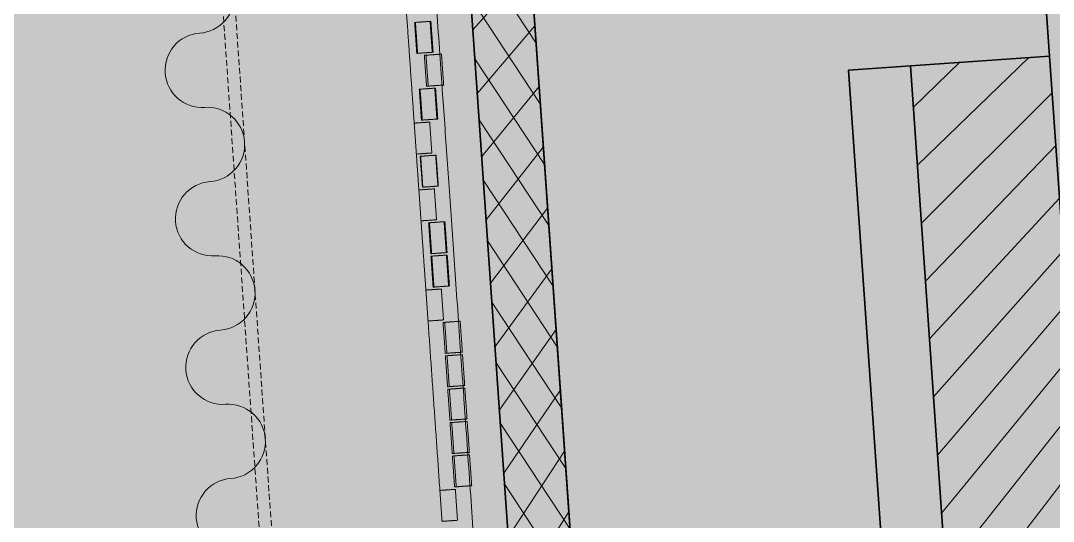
# Model space of a CAD drawing. Header units: millimetres. Extents: x 833941507 to 1669051331, y 817666127 to 1636299673.
# Drawn here: x 834533429 to 834535095, y 817989964 to 817990771 of the extents above; entities that cross this region are included whole.
import ezdxf

# ---------------------------------------------------------------- set-up
doc = ezdxf.new("R2010")
doc.units = ezdxf.units.MM
doc.header["$LTSCALE"] = 3
doc.linetypes.add('B0703', pattern=[4.6875, 3.125, -1.5625])
for name, color, linetype, lineweight in [('Hatch (LTC&CB)', 252, 'Continuous', 35), ('UAJ-22INWA', 6, 'Continuous', 35), ('UAJ-22INWA-a', 1, 'Continuous', 13), ('UAJ-22INWA-h', 251, 'Continuous', 9), ('UAJ-23FLOR-h', 251, 'Continuous', 9), ('UAJ-25CEIL-z', 8, 'B0703', 9), ('UAJ-41EXFI-d', 7, 'Continuous', 5)]:
    doc.layers.add(name, color=color, linetype=linetype, lineweight=lineweight)

# ---------------------------------------------------------------- blocks, each defined once
blk = doc.blocks.new('*U581')
at = {"layer": 'UAJ-22INWA-h'}
h = blk.add_hatch(dxfattribs=at)
h.set_pattern_fill('ANSI31', color=256, scale=20)
h.set_pattern_definition([(45, (24.9999945359904, 30835.43303314436), (-44.90128060534576, 44.90128060534577), [])])
h.paths.add_polyline_path([(-1.844570874709461e-06, 14973.37954888086), (-1.592881261558432e-06, 16862.05348523488), (224.9999964997701, 16862.05348501137), (224.9999967249177, 14973.37954901498)])
at = {"layer": 'UAJ-22INWA'}
for p, q in [((-1.695559263147602e-06, 14973.37955531867), (-1.741892873506641e-06, 16862.05348527895)), ((224.9999965742759, 16862.05348503635), (224.9999967100165, 14973.37950560829))]:
    blk.add_line(p, q, dxfattribs=at)
blk = doc.blocks.new('*U324')
at = {"layer": 'UAJ-22INWA-h'}
h = blk.add_hatch(dxfattribs=at)
h.set_pattern_fill('AFWERK', color=256, scale=50)
h.set_pattern_definition([(45, (-100.0000057875257, 33549.28964082775), (-50.00000133031198, 50.00000133031198), []), (135, (-100.0000057875257, 33549.28964082775), (-50.00000133031198, -50.00000133031198), [])])
h.paths.add_polyline_path([(-1.853776439020294e-06, 15050.60441228639), (-1.907191773398154e-06, 19498.68522958725), (99.99999618545958, 19498.68522928923), (99.99999671571207, 15050.60441234599)])
at = {"layer": 'UAJ-22INWA'}
for p, q in [((-1.704764824749647e-06, 15050.60437327827), (-2.05620338543176e-06, 19498.68523106406)), ((99.99999625996534, 19498.68523131096), (99.99999670048209, 15054.28221271312))]:
    blk.add_line(p, q, dxfattribs=at)
blk = doc.blocks.new('Finish Walls')
at = {"layer": 'UAJ-22INWA-a'}
for points, degree in [([(834534025.6455587, 817991852.3711516), (834534065.3261793, 817991284.7564509), (834534105.0067999, 817990717.1417503)], 2), ([(834534064.3310574, 817990768.4299943), (834534065.0226573, 817990768.4783425), (834534065.5371022, 817990768.5143062), (834534065.6763839, 817990768.5240431)], 3), ([(834534067.8179309, 817990718.5517255), (834534066.0744942, 817990743.4908599), (834534064.3310574, 817990768.4299943)], 2), ([(834534090.6155182, 817990770.2674798), (834534078.145951, 817990769.3957614), (834534065.6763839, 817990768.5240431)], 2), ([(834534069.1632574, 817990718.6457741), (834534067.4198205, 817990743.5849086), (834534065.6763839, 817990768.5240431)], 2), ([(834534092.7570654, 817990720.2951622), (834534091.0136287, 817990745.2342967), (834534089.2701919, 817990770.1734312)], 2), ([(834534094.1023918, 817990720.3892108), (834534092.358955, 817990745.3283453), (834534090.6155182, 817990770.2674798)], 2), ([(834534069.1632574, 817990718.6457741), (834534069.0239757, 817990718.6360372), (834534068.5095308, 817990718.6000736), (834534067.8179309, 817990718.5517255)], 3), ([(834534069.1632574, 817990718.6457741), (834534081.6328245, 817990719.5174924), (834534094.1023918, 817990720.3892108)], 2), ([(834534080.0676655, 817990715.3983135), (834534081.4507997, 817990715.4950052), (834534082.4796478, 817990715.5669297), (834534082.7582114, 817990715.5864034)], 3), ([(834534083.554539, 817990665.5200447), (834534081.8111022, 817990690.4591792), (834534080.0676655, 817990715.3983135)], 2), ([(834534107.6973459, 817990717.3298402), (834534095.2277787, 817990716.4581218), (834534082.7582114, 817990715.5864034)], 2), ([(834534086.2450849, 817990665.7081344), (834534084.5016482, 817990690.6472689), (834534082.7582114, 817990715.5864034)], 2), ([(834534108.4936734, 817990667.2634814), (834534106.7502366, 817990692.2026159), (834534105.0067999, 817990717.1417503)], 2), ([(834534111.1842194, 817990667.4515712), (834534109.4407827, 817990692.3907057), (834534107.6973459, 817990717.3298402)], 2), ([(834534086.2450849, 817990665.7081344), (834534085.9665213, 817990665.6886607), (834534084.9376732, 817990665.6167363), (834534083.554539, 817990665.5200447)], 3), ([(834534086.2450849, 817990665.7081344), (834534098.7146522, 817990666.5798528), (834534111.1842194, 817990667.4515712)], 2), ([(834534108.4936734, 817990667.2634814), (834534151.9401174, 817990045.7802503), (834534232.7658423, 817988889.6019759)], 2), ([(834534071.8627043, 817990660.6929334), (834534072.5543041, 817990660.7412816), (834534073.0687491, 817990660.7772453), (834534073.2080306, 817990660.786982)], 3), ([(834534075.3495778, 817990610.8146645), (834534073.606141, 817990635.753799), (834534071.8627043, 817990660.6929334)], 2), ([(834534098.1471651, 817990662.5304189), (834534085.6775979, 817990661.6587005), (834534073.2080306, 817990660.786982)], 2), ([(834534076.6949041, 817990610.9087131), (834534074.9514674, 817990635.8478476), (834534073.2080306, 817990660.786982)], 2), ([(834534100.2887123, 817990612.5581013), (834534098.5452754, 817990637.4972358), (834534096.8018388, 817990662.4363703)], 2), ([(834534101.6340386, 817990612.6521499), (834534099.8906019, 817990637.5912844), (834534098.1471651, 817990662.5304189)], 2), ([(834534088.5968776, 817990607.7309902), (834534076.1273104, 817990606.8592718), (834534063.6577431, 817990605.9875534)], 2), ([(834534067.1446166, 817990556.1092844), (834534065.4011799, 817990581.0484189), (834534063.6577431, 817990605.9875534)], 2), ([(834534076.6949041, 817990610.9087131), (834534076.5556226, 817990610.8989763), (834534076.0411776, 817990610.8630127), (834534075.3495778, 817990610.8146645)], 3), ([(834534076.6949041, 817990610.9087131), (834534089.1644714, 817990611.7804315), (834534101.6340386, 817990612.6521499)], 2), ([(834534092.0837511, 817990557.8527212), (834534090.3403144, 817990582.7918557), (834534088.5968776, 817990607.7309902)], 2), ([(834534067.1446166, 817990556.1092844), (834534079.6141839, 817990556.9810028), (834534092.0837511, 817990557.8527212)], 2), ([(834534067.1446848, 817990556.1083101), (834534069.1670374, 817990527.1794013), (834534071.18939, 817990498.2504925)], 2), ([(834534073.4089588, 817990552.5374477), (834534073.7547628, 817990552.561622), (834534074.0119879, 817990552.579604), (834534074.0816286, 817990552.5844725)], 3), ([(834534076.8958323, 817990502.6591787), (834534075.1523955, 817990527.5983132), (834534073.4089588, 817990552.5374477)], 2), ([(834534099.020763, 817990554.3279092), (834534086.5511959, 817990553.456191), (834534074.0816286, 817990552.5844725)], 2), ([(834534077.5685022, 817990502.7062036), (834534075.8250654, 817990527.645338), (834534074.0816286, 817990552.5844725)], 2), ([(834534101.8349668, 817990504.4026155), (834534100.09153, 817990529.34175), (834534098.3480933, 817990554.2808845)], 2), ([(834534102.5076365, 817990504.4496403), (834534100.7641999, 817990529.3887748), (834534099.020763, 817990554.3279092)], 2), ([(834534096.1285244, 817990499.9939291), (834534083.6589571, 817990499.1222109), (834534071.18939, 817990498.2504925)], 2), ([(834534074.6762635, 817990448.3722235), (834534072.9328266, 817990473.311358), (834534071.18939, 817990498.2504925)], 2), ([(834534077.5685022, 817990502.7062036), (834534077.4988614, 817990502.7013352), (834534077.2416363, 817990502.6833532), (834534076.8958323, 817990502.6591787)], 3), ([(834534077.5685022, 817990502.7062036), (834534090.0380694, 817990503.577922), (834534102.5076365, 817990504.4496403)], 2), ([(834534099.6153979, 817990450.1156603), (834534097.8719611, 817990475.0547947), (834534096.1285244, 817990499.9939291)], 2), ([(834534074.6762635, 817990448.3722235), (834534087.1458306, 817990449.2439419), (834534099.6153979, 817990450.1156603)], 2), ([(834534086.9259979, 817990445.2188116), (834534087.6175977, 817990445.2671597), (834534088.1320426, 817990445.3031234), (834534088.2713242, 817990445.3128603)], 3), ([(834534090.4128714, 817990395.3405427), (834534088.6694347, 817990420.2796772), (834534086.9259979, 817990445.2188116)], 2), ([(834534113.2104586, 817990447.0562971), (834534100.7408915, 817990446.1845787), (834534088.2713242, 817990445.3128603)], 2), ([(834534091.7581977, 817990395.4345913), (834534090.014761, 817990420.3737258), (834534088.2713242, 817990445.3128603)], 2), ([(834534115.3520058, 817990397.0839795), (834534113.608569, 817990422.023114), (834534111.8651323, 817990446.9622483)], 2), ([(834534116.6973321, 817990397.1780281), (834534114.9538954, 817990422.1171626), (834534113.2104586, 817990447.0562971)], 2), ([(834534091.7581977, 817990395.4345913), (834534091.6189162, 817990395.4248545), (834534091.1044712, 817990395.3888909), (834534090.4128714, 817990395.3405427)], 3), ([(834534090.6918212, 817990391.3502811), (834534091.3834211, 817990391.3986293), (834534091.897866, 817990391.434593), (834534092.0371475, 817990391.4443297)], 3), ([(834534094.1786947, 817990341.4720122), (834534092.435258, 817990366.4111466), (834534090.6918212, 817990391.3502811)], 2), ([(834534091.7581977, 817990395.4345913), (834534104.227765, 817990396.3063097), (834534116.6973321, 817990397.1780281)], 2), ([(834534116.976282, 817990393.1877666), (834534104.5067148, 817990392.3160481), (834534092.0371475, 817990391.4443297)], 2), ([(834534095.5240211, 817990341.5660609), (834534093.7805843, 817990366.5051953), (834534092.0371475, 817990391.4443297)], 2), ([(834534119.1178292, 817990343.215449), (834534117.3743925, 817990368.1545835), (834534115.6309557, 817990393.0937179)], 2), ([(834534120.4631555, 817990343.3094976), (834534118.7197188, 817990368.2486321), (834534116.976282, 817990393.1877666)], 2), ([(834534107.4259945, 817990338.3883379), (834534094.9564273, 817990337.5166194), (834534082.4868602, 817990336.644901)], 2), ([(834534085.9737337, 817990286.7666321), (834534084.2302969, 817990311.7057666), (834534082.4868602, 817990336.644901)], 2), ([(834534095.5240211, 817990341.5660609), (834534095.3847395, 817990341.556324), (834534094.8702946, 817990341.5203604), (834534094.1786947, 817990341.4720122)], 3), ([(834534095.5240211, 817990341.5660609), (834534107.9935883, 817990342.4377792), (834534120.4631555, 817990343.3094976)], 2), ([(834534110.9128681, 817990288.5100689), (834534109.1694313, 817990313.4492034), (834534107.4259945, 817990338.3883379)], 2), ([(834534085.9737337, 817990286.7666321), (834534098.4433008, 817990287.6383505), (834534110.9128681, 817990288.5100689)], 2), ([(834534110.1942526, 817990284.4500699), (834534111.5773869, 817990284.5467616), (834534112.6062349, 817990284.618686), (834534112.8847985, 817990284.6381596)], 3), ([(834534113.6811261, 817990234.571801), (834534111.9376893, 817990259.5109354), (834534110.1942526, 817990284.4500699)], 2), ([(834534137.823933, 817990286.3815964), (834534125.3543658, 817990285.509878), (834534112.8847985, 817990284.6381596)], 2), ([(834534116.371672, 817990234.7598907), (834534114.6282353, 817990259.6990252), (834534112.8847985, 817990284.6381596)], 2), ([(834534141.3108065, 817990236.5033275), (834534139.5673698, 817990261.442462), (834534137.823933, 817990286.3815964)], 2), ([(834534116.371672, 817990234.7598907), (834534116.0931084, 817990234.740417), (834534115.0642604, 817990234.6684927), (834534113.6811261, 817990234.571801)], 3), ([(834534116.371672, 817990234.7598907), (834534128.8412393, 817990235.6316091), (834534141.3108065, 817990236.5033275)], 2), ([(834534141.5897565, 817990232.5130659), (834534129.1201892, 817990231.6413476), (834534116.650622, 817990230.7696292)], 2), ([(834534145.07663, 817990182.634797), (834534143.3331932, 817990207.5739315), (834534141.5897565, 817990232.5130659)], 2), ([(834534113.960076, 817990230.5815394), (834534115.3432102, 817990230.6782311), (834534116.3720583, 817990230.7501554), (834534116.650622, 817990230.7696292)], 3), ([(834534117.4469495, 817990180.7032704), (834534115.7035128, 817990205.6424049), (834534113.960076, 817990230.5815394)], 2), ([(834534120.1374955, 817990180.8913603), (834534118.3940587, 817990205.8304948), (834534116.650622, 817990230.7696292)], 2), ([(834534120.1374955, 817990180.8913603), (834534132.6070627, 817990181.7630787), (834534145.07663, 817990182.634797)], 2), ([(834534120.1374955, 817990180.8913603), (834534119.8589318, 817990180.8718865), (834534118.8300837, 817990180.7999622), (834534117.4469495, 817990180.7032704)], 3), ([(834534117.7258993, 817990176.713009), (834534119.1090336, 817990176.8097006), (834534120.1378816, 817990176.881625), (834534120.4164454, 817990176.9010987)], 3), ([(834534121.2127728, 817990126.83474), (834534119.4693362, 817990151.7738745), (834534117.7258993, 817990176.713009)], 2), ([(834534145.3555799, 817990178.6445355), (834534132.8860126, 817990177.7728171), (834534120.4164454, 817990176.9010987)], 2), ([(834534123.9033189, 817990127.0228298), (834534122.1598821, 817990151.9619642), (834534120.4164454, 817990176.9010987)], 2), ([(834534148.8424534, 817990128.7662666), (834534147.0990165, 817990153.7054011), (834534145.3555799, 817990178.6445355)], 2), ([(834534123.9033189, 817990127.0228298), (834534123.6247551, 817990127.0033561), (834534122.5959071, 817990126.9314317), (834534121.2127728, 817990126.83474)], 3), ([(834534121.4917228, 817990122.8444785), (834534122.8748571, 817990122.9411702), (834534123.9037051, 817990123.0130945), (834534124.1822687, 817990123.0325683)], 3), ([(834534124.9785963, 817990072.9662095), (834534123.2351595, 817990097.905344), (834534121.4917228, 817990122.8444785)], 2), ([(834534123.9033189, 817990127.0228298), (834534136.3728861, 817990127.8945482), (834534148.8424534, 817990128.7662666)], 2), ([(834534149.1214032, 817990124.776005), (834534136.651836, 817990123.9042866), (834534124.1822687, 817990123.0325683)], 2), ([(834534127.6691422, 817990073.1542994), (834534125.9257056, 817990098.0934339), (834534124.1822687, 817990123.0325683)], 2), ([(834534152.6082767, 817990074.8977361), (834534150.86484, 817990099.8368706), (834534149.1214032, 817990124.776005)], 2), ([(834534127.6691422, 817990073.1542994), (834534127.3905786, 817990073.1348256), (834534126.3617306, 817990073.0629013), (834534124.9785963, 817990072.9662095)], 3), ([(834534125.2575462, 817990068.975948), (834534126.6406804, 817990069.0726397), (834534127.6695285, 817990069.1445642), (834534127.9480922, 817990069.1640378)], 3), ([(834534128.7444197, 817990019.0976791), (834534127.0009829, 817990044.0368136), (834534125.2575462, 817990068.975948)], 2), ([(834534127.6691422, 817990073.1542994), (834534140.1387095, 817990074.0260178), (834534152.6082767, 817990074.8977361)], 2), ([(834534152.8872266, 817990070.9074746), (834534140.4176594, 817990070.0357562), (834534127.9480922, 817990069.1640378)], 2), ([(834534131.4349657, 817990019.2857689), (834534129.6915289, 817990044.2249033), (834534127.9480922, 817990069.1640378)], 2), ([(834534156.3741002, 817990021.0292057), (834534154.6306634, 817990045.9683402), (834534152.8872266, 817990070.9074746)], 2), ([(834534130.0209349, 817990015.177155), (834534117.5513678, 817990014.3054366), (834534105.0818005, 817990013.4337183)], 2), ([(834534131.4349657, 817990019.2857689), (834534131.156402, 817990019.2662952), (834534130.1275539, 817990019.1943707), (834534128.7444197, 817990019.0976791)], 3), ([(834534133.5078084, 817989965.2988861), (834534131.7643718, 817989990.2380205), (834534130.0209349, 817990015.177155)], 2), ([(834534131.4349657, 817990019.2857689), (834534143.9045329, 817990020.1574873), (834534156.3741002, 817990021.0292057)], 2), ([(834534108.568674, 817989963.5554494), (834534106.8252373, 817989988.4945838), (834534105.0818005, 817990013.4337183)], 2), ([(834534108.568674, 817989963.5554494), (834534121.0382413, 817989964.4271678), (834534133.5078084, 817989965.2988861)], 2)]:
    blk.add_open_spline(points, degree=degree, dxfattribs=at)
at = {"layer": 'UAJ-22INWA-h'}
for points in [[(834534048.3155099, 817990825.4517894), (834534055.9866265, 817990715.7196714), (834534063.6577431, 817990605.9875534)], [(834534074.6763777, 817990448.370589), (834534078.5816189, 817990392.507745), (834534082.4868602, 817990336.644901)], [(834534085.9736638, 817990286.76763), (834534095.5277321, 817990150.1006742), (834534105.0818005, 817990013.4337183)]]:
    blk.add_open_spline(points, degree=2, dxfattribs=at)
at = {"layer": 'UAJ-22INWA', "xscale": -1, "rotation": 3.998908409596318}
blk.add_blockref('*U324', (834535446.9115772, 817973758.7148883), dxfattribs=at)
blk = doc.blocks.new('LRR Curtain')
at = {"layer": 'UAJ-25CEIL-z', "linetype": 'B0703'}
for points in [[(-20980.06807148457, -65342.30061793327), (-20980.06752181053, -50292.30059480667, 0.4142135606798064), (-21490.06752026081, -49782.30059623718), (-35490.06815624237, -49782.30057275295, 0.4142135622750456), (-36000.06815767288, -50292.30057132244), (-36000.06819999218, -65342.30061769485)], [(-21000.06807148457, -65342.30061793327), (-21000.06752181053, -50292.30059468746, 0.4142135607387433), (-21490.06752038002, -49802.30059611797), (-35490.06815624237, -49802.30057275295, 0.4142135623230424), (-35980.06815779209, -50292.30057132244), (-35980.06819999218, -65342.30061769485)]]:
    blk.add_lwpolyline(points, format="xyb", dxfattribs=at)
at = {"layer": 'UAJ-41EXFI-d'}
for centre, radius, start, end in [((-21040.07928729057, -52190.72033083439, -7.450580596923826e-09), 59.99999988104501, 269.9312063185327, 4.098113502006952e-05), ((-21040.15128958225, -52310.72028744221, -7.450580596923826e-09), 59.99999997502375, 90.00004098113502, 270.000040981135), ((-21040.07907152176, -52430.72024416924, -7.450580596923826e-09), 60.00000003033154, 359.9312063185327, 90.06892345496688), ((-21040.07911467552, -52430.79233276844, -7.450580596923826e-09), 59.99999986441814, 269.9312063185327, 4.098113502006952e-05), ((-21040.15111708641, -52550.79228949547, -7.450580596923826e-09), 59.99999998333719, 90.00004098113502, 270.000040981135), ((-21040.07889902592, -52670.79224610329, -7.450580596923826e-09), 60.00000001341875, 359.9312063185327, 90.06892345496688), ((-21040.07894217968, -52670.86433517933, -7.450580596923826e-09), 59.99999999165063, 269.9312063185327, 4.098113502006952e-05), ((-21040.15094447136, -52790.86429190636, -7.450580596923826e-09), 59.99999986441814, 90.00004098113502, 270.000040981135), ((-21040.07872629166, -52910.86424839497, -7.450580596923826e-09), 59.99999990296617, 359.9312063185327, 90.06892345496688), ((-21040.07876980305, -52910.93633747101, -7.450580596923826e-09), 60.0000000082775, 269.9312063185327, 4.098113502006952e-05), ((-21040.1507717371, -53030.93629407883, -7.450580596923826e-09), 59.99999986441814, 90.00004098113502, 270.000040981135)]:
    blk.add_arc(centre, radius, start, end, dxfattribs=at)
blk = doc.blocks.new('LRR-B01-WALL FINISH')
blk.add_blockref('Finish Walls', (0, 0))
at = {"rotation": 3.998908525846276}
blk.add_blockref('LRR Curtain', (834551062.6266844, 818044341.9052756), dxfattribs=at)
blk = doc.blocks.new('GBP-LTC-LB01')
at = {"layer": 'UAJ-23FLOR-h'}
h = blk.add_hatch(dxfattribs=at)
h.set_pattern_fill('EARTH,_O', color=256, scale=180, angle=45.00000010501341)
h.set_pattern_definition([(48.99890852053534, (834576001.761157, 818046085.3420337), (-112.7268618952272, 1612.510668059984), [1143, -1143]), (48.99890852053534, (834575678.2791204, 818046366.5514973), (-112.7268618952272, 1612.510668059984), [1143, -1143]), (48.99890852053534, (834575354.7970834, 818046647.760961), (-112.7268618952272, 1612.510668059984), [1143, -1143]), (138.9989085205353, (834575340.7062259, 818046849.3247945), (-1612.510668059984, -112.7268618952272), [1143, -1143]), (138.9989085205353, (834575621.9156895, 818047172.8068315), (-1612.510668059984, -112.7268618952272), [1143, -1143]), (138.9989085205353, (834575903.1251531, 818047496.2888683), (-1612.510668059984, -112.7268618952272), [1143, -1143])])
h.paths.add_polyline_path([(834572173.0526648, 818200349.1682475), (834310583.7401848, 818182062.0839702), (834331502.2393942, 817882831.6918911), (834364939.6873164, 817885169.2259957), (834473095.7001734, 818011283.5998719), (834480533.7001572, 818020120.3998857), (834485095.050147, 818025709.5498941), (834491375.7001324, 818033618.9999057), (834497063.4001188, 818041012.999916), (834493145.8001142, 818043678.6999089), (834512788.5000582, 818074029.2499447), (834518712.4500408, 818083675.2499557), (834526231.3000174, 818096325.0999695), (834534646.0499907, 818111073.0499848), (834545955.9999523, 818131981.3000056), (834557204.5999117, 818154198.8000262), (834564039.9998856, 818168496.8000388), (834570941.1648417, 818183576.4266495), (834578367.7999997, 818200696.3)])
h.paths.add_polyline_path([(834382131.3063979, 817956469.9755309), (834418268.7298656, 817958996.0684958), (834422062.4129677, 817963855.9029621), (834428403.0430198, 817964299.3786768), (834467239.2037573, 818010695.5815835), (834466445.2064853, 818021738.794587), (834476097.7213831, 818035709.0329579), (834485267.1005058, 818048983.1978921), (834487014.8928652, 818051460.4309663), (834497268.3342452, 818067303.4232484), (834492893.3757939, 818129890.0851053), (834448056.5937514, 818126755.6608665), (834416896.5816393, 818105052.1136897), (834382061.3702741, 818080788.9948437), (834386167.4497714, 818022059.1642565), (834377588.3843737, 818021459.4669156)], flags=16)
edge = h.paths.add_edge_path(flags=16)
edge.add_line((834540292.2872467, 818142076.0699883), (834533466.3205868, 818141614.1342163))
edge.add_line((834533466.3205867, 818141614.1342163), (834523258.01233, 818143862.7104174))
edge.add_line((834523258.01233, 818143862.7104174), (834525896.867722, 818155838.9349334))
edge.add_arc((834558382.4304729, 818267025.4493066), 115835.0239163238, 237.2183980957774, 253.7131265722631, ccw=False)
edge.add_line((834495664.9154892, 818169638.2526121), (834498267.5884769, 818132356.9750829))
edge.add_line((834498267.5884771, 818132356.9750829), (834496346.4194225, 818130135.0090942))
edge.add_line((834496346.4194226, 818130135.0090942), (834492879.879452, 818129892.6713651))
edge.add_line((834492879.8794518, 818129892.6713651), (834494229.5832878, 818110587.6218635))
edge.add_line((834494229.5832882, 818110587.6218635), (834496326.133695, 818110708.3844534))
edge.add_line((834496326.1336946, 818110708.3844534), (834498420.2073777, 818080753.5549031))
edge.add_line((834498420.2073779, 818080753.5549031), (834498046.1188868, 818080727.4032354))
edge.add_line((834498046.118887, 818080727.4032354), (834498254.5151165, 818077746.3837949))
edge.add_line((834498254.5151162, 818077746.3837949), (834503061.0860548, 818078082.4001414))
edge.add_line((834503061.0860548, 818078082.4001414), (834504979.5219883, 818081212.101532))
edge.add_line((834504979.5219884, 818081212.101532), (834509429.0185915, 818088470.9260026))
edge.add_line((834509429.0185914, 818088470.9260026), (834515217.1570119, 818097913.5886871))
edge.add_line((834515217.157012, 818097913.5886871), (834526067.4346461, 818116415.5426326))
edge.add_line((834526067.4346461, 818116415.5426326), (834532489.1994565, 818127888.6839589))
edge.add_line((834532489.1994562, 818127888.6839589), (834534830.89787, 818132146.3035389))
edge.add_line((834534830.8978701, 818132146.3035389), (834540292.2872465, 818142076.0699883))
h = blk.add_hatch(dxfattribs=at)
h.set_pattern_fill('EARTH,_O', color=256, scale=180, angle=45.00000010501341)
h.set_pattern_definition([(45.00000010501341, (-1082349.699177861, 54794.90315568447), (-2.96267069188616e-06, 1616.446101792448), [1143, -1143]), (45.00000010501341, (-1082652.782822503, 55097.98679921505), (-2.96267069188616e-06, 1616.446101792448), [1143, -1143]), (45.00000010501341, (-1082955.866467144, 55401.07044274564), (-2.96267069188616e-06, 1616.446101792448), [1143, -1143]), (135.0000001050134, (-1082955.866467515, 55603.12620546969), (-1616.446101792448, -2.96267069188616e-06), [1143, -1143]), (135.0000001050134, (-1082652.782823984, 55906.20985011128), (-1616.446101792448, -2.96267069188616e-06), [1143, -1143]), (135.0000001050134, (-1082349.699180454, 56209.29349475286), (-1616.446101792448, -2.96267069188616e-06), [1143, -1143])])
h.paths.add_polyline_path([(834669469.2548146, 818015499.1701102), (834651080.8176275, 818014213.7929552), (834651091.333055, 818014066.030459), (834669479.7621983, 818015351.5226754)], flags=16)
edge = h.paths.add_edge_path()
edge.add_arc((834611763.613195, 818123015.0723449), 22001.28373588376, 94.00071865262937, 118.6886834190998)
edge.add_line((834601201.8916234, 818142315.5004095), (834593918.3367147, 818141228.3801512))
edge.add_arc((834611768.400262, 818123014.0298539), 25502.69251264854, 93.99715914630349, 134.4212748451599, ccw=False)
edge.add_line((834609990.6837641, 818148454.6872638), (834618164.3568528, 818149025.8389109))
edge.add_line((834618164.3568528, 818149025.8389109), (834618408.292444, 818145534.9100552))
edge.add_line((834618408.292444, 818145534.9100552), (834616365.4114578, 818145392.1596863))
edge.add_line((834616365.4114578, 818145392.1596863), (834616609.385029, 818141900.6873076))
edge.add_line((834616609.385029, 818141900.6873076), (834611621.5474902, 818141552.1522465))
edge.add_line((834611621.5474902, 818141552.1522465), (834611377.6128702, 818145043.0672039))
edge.add_line((834611377.6128702, 818145043.0672039), (834610228.6059371, 818144962.7428077))
h.paths.add_polyline_path([(834673232.9366938, 818197365.8783082), (834607546.4897544, 818192773.8917836), (834599172.4998745, 818174435.3001034), (834588349.0999149, 818152374.5000834), (834578621.5499489, 818133890.6500655), (834568418.2999822, 818115665.3000468), (834556456.700019, 818095618.300025), (834546606.4000474, 818080041.600007), (834532219.3000866, 818058623.7499806), (834523692.1501086, 818046595.7499651), (834515683.5001286, 818035708.4999502), (834508244.2001468, 818025929.8999366), (834500656.3001646, 818016266.0999228), (834489786.8001888, 818002934.0999027), (834483448.3002025, 817995421.2998908), (834478637.6002128, 817989841.6998823), (834458453.7502539, 817967379.2998452), (834441506.4997879, 817949096.357832), (834383075.7479855, 817886437.0757562), (834482026.687943, 817893354.5055006), (834551919.0356153, 817920008.6018127), (834634905.1297382, 817930637.1330649), (834634022.9972101, 817939309.3515325), (834633770.0685325, 817941795.8857912), (834633577.6912351, 817943687.0236263), (834508697.0405153, 817930983.6118022), (834507053.464672, 817930191.4384525), (834506409.4608335, 817939426.9553951), (834507656.9383341, 817945566.7269546), (834503417.0808368, 818006767.0327235), (834503064.3680854, 818011762.6720035), (834514052.9096247, 818025791.9353799), (834520784.6504849, 818034889.3491884), (834526318.8615147, 818042436.9444461), (834532381.6860782, 818050705.6283545), (834536345.7196504, 818056472.6778568), (834542258.4127678, 818065225.6191521), (834550405.86193, 818077286.9078631), (834561578.9964366, 818095001.9633045), (834574522.6610527, 818117080.0346472), (834587768.8781933, 818140310.2095475), (834609774.1305691, 818143594.9757913), (834610001.9653326, 818140335.8947712), (834634252.5395212, 818142031.4686226), (834636806.8958616, 818105492.469254), (834642791.4816118, 818105913.7478601), (834646278.5594581, 818056032.5832597), (834640293.170484, 818055614.1586573), (834643382.3380679, 818011424.9081372), (834641138.4146172, 818011267.9554363), (834645775.7848747, 817944927.8676329), (834639048.3570181, 817944243.5239328), (834640362.1165634, 817931328.1108725), (834651070.3910474, 817932706.91456), (834650587.6677916, 817936476.1291044), (834685105.7378002, 817940896.8578628), (834685588.4610578, 817937127.6433052), (834691373.7890701, 817937868.5701854)])
blk.add_blockref('LRR-B01-WALL FINISH', (0, 0))
at = {"layer": 'UAJ-22INWA', "rotation": 3.998949845255298}
blk.add_blockref('*U581', (834536040.070403, 817973877.5946541), dxfattribs=at)
blk = doc.blocks.new('GBP-STR-B01-L2')
at = {"layer": 'UAJ-22INWA'}
blk.add_lwpolyline([(834534391.2435957, 817996029.3516792), (834534576.1007153, 817993385.0478168), (834534900.3023471, 817993407.7121426), (834535088.5935174, 817990714.2856197), (834534764.3952585, 817990691.6215293), (834534896.1066009, 817988807.5457555), (834534397.323915, 817988772.6770202), (834533927.3296411, 817995495.7002549)], dxfattribs=at)

msp = doc.modelspace()

# ---------------------------------------------------------------- hatches: boundary and pattern name
at = {"layer": 'Hatch (LTC&CB)'}
h = msp.add_hatch(dxfattribs=at)
h.set_pattern_fill('ANSI38', color=256, scale=100)
h.set_pattern_definition([(318.9998376927443, (834479093.7342951, 818230174.1493032), (208.2994204990571, 239.6197016519238), []), (48.99983769274426, (834479093.7342951, 818230174.1493032), (176.9791393461904, 687.5388238029047), [793.75, -476.25])])
edge = h.paths.add_edge_path()
edge.add_line((834601196.1932279, 818142314.5248821), (834603754.2640262, 818142696.3710381))
edge.add_line((834603754.2640262, 818142696.3710381), (834603901.899728, 818141707.3292294))
edge.add_line((834603901.899728, 818141707.3292294), (834603810.4683098, 818141693.6886882))
edge.add_arc((834611763.2944388, 818123016.3620529), 20299.99935169609, 113.0643579575305, 141.3575808429331)
edge.add_line((834595907.8101043, 818135692.8596053), (834595395.44903, 818135656.8608108))
edge.add_line((834595395.44903, 818135656.8608108), (834583111.7173193, 818114341.0318873))
edge.add_line((834583111.7173193, 818114341.0318873), (834578121.5842528, 818106513.8910732))
edge.add_line((834578121.5842528, 818106513.8910732), (834575731.6542978, 818102809.499759))
edge.add_line((834575731.6542978, 818102809.499759), (834574387.4489166, 818100725.9814435))
edge.add_line((834574387.4489166, 818100725.9814435), (834573113.9765022, 818098752.0992287))
edge.add_line((834573113.9765022, 818098752.0992287), (834573145.2547638, 818098730.6477773))
edge.add_line((834573145.2547638, 818098730.6477773), (834569989.114683, 818093770.2015171))
edge.add_line((834569989.114683, 818093770.2015171), (834566534.9997851, 818088385.676982))
edge.add_line((834566534.9997851, 818088385.676982), (834566514.0877519, 818088398.2967066))
edge.add_line((834566514.0877519, 818088398.2967066), (834558743.6087797, 818076256.6317656))
edge.add_line((834558743.6087797, 818076256.6317656), (834557653.4005865, 818074495.7072132))
edge.add_line((834557653.4005865, 818074495.7072132), (834553498.9169745, 818068288.5571573))
edge.add_line((834553498.9169745, 818068288.5571573), (834548580.861871, 818060932.1282293))
edge.add_line((834548580.861871, 818060932.1282293), (834544328.2635252, 818054726.3367485))
edge.add_line((834544328.2635252, 818054726.3367485), (834544332.1488035, 818054704.6644962))
edge.add_line((834544332.1488035, 818054704.6644962), (834540324.5978602, 818048716.6949816))
edge.add_line((834540324.5978602, 818048716.6949816), (834541041.3244038, 818048232.540333))
edge.add_line((834541041.3244038, 818048232.540333), (834540089.7288045, 818046823.8296406))
edge.add_line((834540089.7288045, 818046823.8296406), (834539737.5511322, 818047061.7285419))
edge.add_line((834539737.5511322, 818047061.7285419), (834533115.7546033, 818038377.7374016))
edge.add_line((834533115.7546033, 818038377.7374016), (834515220.9619001, 818015146.6305978))
edge.add_arc((834538026.0069846, 818000636.2612507), 27029.99999804167, 147.5322628657497, 176.1870880981713)
edge.add_line((834511055.837681, 818002433.7226919), (834511444.9861017, 817996891.2334589))
edge.add_line((834511444.9861017, 817996891.2334589), (834511474.1084727, 817996474.6528435))
edge.add_line((834511474.1084727, 817996474.6528435), (834508641.2167096, 817996276.6106825))
edge.add_line((834508641.2167096, 817996276.6106825), (834508910.6816144, 817992422.053122))
edge.add_line((834508910.6816144, 817992422.053122), (834511353.3752296, 817992955.9577066))
edge.add_line((834511353.3752296, 817992955.9577066), (834513357.6638721, 817964213.0085849))
edge.add_line((834513357.6638721, 817964213.0085849), (834513308.9477361, 817964209.6026397))
edge.add_line((834513308.9477361, 817964209.6026397), (834513879.4049544, 817955918.7523347))
edge.add_line((834513879.4049544, 817955918.7523347), (834514876.6139696, 817955988.4575205))
edge.add_line((834514876.6139696, 817955988.4575205), (834515053.0661077, 817953464.409199))
edge.add_arc((834528221.0653924, 817954382.9922421), 13199.99999874826, 183.9904169536054, 259.8372334186261)
edge.add_line((834525891.9897077, 817941390.0939349), (834525974.5254321, 817940578.7091386))
edge.add_line((834525974.5254321, 817940578.7091386), (834555356.336757, 817943567.4939791))
edge.add_line((834555356.336757, 817943567.4939791), (834594711.6949315, 817947570.8029128))
edge.add_line((834594711.6949315, 817947570.8029128), (834594754.1988673, 817947152.9591447))
edge.add_line((834594754.1988673, 817947152.9591447), (834616096.9028597, 817949323.9834652))
edge.add_line((834616096.9028597, 817949323.9834652), (834631854.2065201, 817950926.8492302))
edge.add_line((834631854.2065201, 817950926.8492302), (834631836.7081357, 817951177.1563083))
edge.add_line((834631836.7081357, 817951177.1563083), (834639760.382062, 817951731.0818821))
edge.add_line((834639760.382062, 817951731.0818821), (834640506.9704407, 817944391.5874598))
edge.add_line((834640506.9704407, 817944391.5874598), (834508703.5709968, 817930984.2761916))
edge.add_line((834508703.5709968, 817930984.2761916), (834508663.5146245, 817930982.1632618))
edge.add_line((834508663.5146245, 817930982.1632618), (834507053.4646711, 817930191.4384522))
edge.add_line((834507053.4646711, 817930191.4384522), (834506409.4608326, 817939426.9553951))
edge.add_line((834506409.4608326, 817939426.9553951), (834507674.9508276, 817945699.3234407))
edge.add_line((834507674.9508276, 817945699.3234407), (834503067.5031257, 818011766.6800821))
edge.add_line((834503067.5031257, 818011766.6800821), (834515005.9420724, 818027008.3036696))
edge.add_line((834515005.9420724, 818027008.3036696), (834526318.8603592, 818042436.9452374))
edge.add_line((834526318.8603592, 818042436.9452374), (834533248.4343333, 818051887.545926))
edge.add_line((834533248.4343333, 818051887.545926), (834545204.9352987, 818069586.3738981))
edge.add_line((834545204.9352987, 818069586.3738981), (834551695.4067936, 818079200.6226892))
edge.add_line((834551695.4067936, 818079200.6226892), (834551700.6621838, 818079300.5666262))
edge.add_line((834551700.6621838, 818079300.5666262), (834554860.111537, 818084257.5104706))
edge.add_line((834554860.111537, 818084257.5104706), (834556162.9385583, 818086301.5433419))
edge.add_line((834556162.9385583, 818086301.5433419), (834561579.1108731, 818095002.152886))
edge.add_line((834561579.1108731, 818095002.152886), (834564610.1881032, 818100023.5882319))
edge.add_line((834564610.1881032, 818100023.5882319), (834566711.8413072, 818103505.2825594))
edge.add_line((834566711.8413072, 818103505.2825594), (834567220.9571147, 818104369.6755948))
edge.add_line((834567220.9571147, 818104369.6755948), (834571219.8492384, 818111331.3275263))
edge.add_line((834571219.8492384, 818111331.3275263), (834579233.5847297, 818125278.3035975))
edge.add_line((834579233.5847297, 818125278.3035975), (834584805.1873057, 818135090.7915635))
edge.add_line((834584805.1873057, 818135090.7915635), (834587768.4359322, 818140310.1481816))
edge.add_line((834587768.4359322, 818140310.1481816), (834593953.3663634, 818141233.3798261))
edge.add_arc((834611682.4142298, 818123278.8372545), 25232.61257183928, 93.84603158733529, 134.6379365759465, ccw=False)
edge.add_line((834609989.9237372, 818148454.6235011), (834618164.07139, 818149025.8201461))
edge.add_line((834618164.07139, 818149025.8201461), (834618408.0113981, 818145534.900405))
edge.add_line((834618408.0113981, 818145534.900405), (834616365.1302586, 818145392.1522276))
edge.add_line((834616365.1302586, 818145392.1522276), (834616609.1098313, 818141900.6663029))
edge.add_line((834616609.1098313, 818141900.6663029), (834611621.272795, 818141552.1240568))
edge.add_line((834611621.272795, 818141552.1240568), (834611377.3331451, 818145043.038663))
edge.add_arc((834611845.1982398, 818122938.1113777), 22109.8780646978, 91.21252121934131, 118.7925777614652)
h = msp.add_hatch(color=256, dxfattribs=at)
h.dxf.hatch_style = 1
edge = h.paths.add_edge_path()
edge.add_line((834513358.8255653, 817964213.0958437), (834514805.289499, 817964314.2087176))
edge.add_line((834514805.289499, 817964314.2087176), (834514905.3200586, 817962883.3180938))
edge.add_line((834514905.3200586, 817962883.3180938), (834522015.978077, 817959924.652822))
edge.add_line((834522015.978077, 817959924.652822), (834527599.8251551, 817958234.8488646))
edge.add_line((834527599.8251551, 817958234.8488646), (834531627.4143353, 817957331.9568794))
edge.add_line((834531627.4143353, 817957331.9568794), (834538597.7298516, 817957185.7983224))
edge.add_line((834538597.7298516, 817957185.7983224), (834550283.8357514, 817958000.7096148))
edge.add_line((834550283.8357514, 817958000.7096148), (834576164.2493855, 817960699.3094033))
edge.add_arc((834571429.6622454, 818001700.8842118), 41274.02878520934, 276.5869590863181, 289.1047787767843)
edge.add_line((834584938.5161443, 817962700.1621864), (834585387.4425285, 817962731.4429674))
edge.add_line((834585387.4425285, 817962731.4429674), (834585119.4098338, 817966565.5387688))
edge.add_line((834585119.4098338, 817966565.5387688), (834584671.7451953, 817966534.2435784))
edge.add_line((834584671.7451953, 817966534.2435784), (834582845.2183245, 817993361.8909639))
edge.add_line((834582845.2183245, 817993361.8909639), (834584586.6638896, 817993483.6330193))
edge.add_line((834584586.6638896, 817993483.6330193), (834584565.213575, 817993788.1730142))
edge.add_line((834584565.213575, 817993788.1730142), (834583546.5970082, 817993716.9697903))
edge.add_line((834583546.5970082, 817993716.9697903), (834579511.6160775, 818051438.2750045))
edge.add_line((834579511.6160775, 818051438.2750045), (834571357.0710046, 818050868.2097193))
edge.add_line((834571357.0710046, 818050868.2097193), (834571728.4182211, 818045556.2424893))
edge.add_line((834571728.4182211, 818045556.2424893), (834551420.9984901, 818044136.5981159))
edge.add_line((834551420.9984901, 818044136.5981159), (834550915.3577757, 818053251.1485702))
edge.add_line((834550915.3577757, 818053251.1485702), (834550067.4300342, 818053191.871879))
edge.add_line((834550067.4300342, 818053191.871879), (834547980.3444077, 818050328.438814))
edge.add_line((834547980.3444077, 818050328.438814), (834547993.7177736, 818050137.13641))
edge.add_line((834547993.7177736, 818050137.13641), (834537098.7629538, 818035335.0755486))
edge.add_line((834537098.7629538, 818035335.0755486), (834533115.7546033, 818038377.7374016))
edge.add_line((834533115.7546033, 818038377.7374016), (834521762.7749052, 818023639.2440152))
edge.add_line((834521762.7749052, 818023639.2440152), (834515226.3537949, 818015153.6303818))
edge.add_arc((834538313.0684212, 818000540.4627358), 27322.90359548846, 147.6674701204294, 176.0266741615715)
edge.add_line((834511055.837681, 818002433.7226919), (834511474.1084727, 817996474.6528435))
edge.add_line((834511474.1084727, 817996474.6528435), (834508641.2167096, 817996276.6106824))
edge.add_line((834508641.2167096, 817996276.6106824), (834508910.6816144, 817992422.053122))
edge.add_line((834508910.6816144, 817992422.053122), (834511349.4456573, 817992955.0988119))
edge.add_line((834511349.4456573, 817992955.0988119), (834511354.850605, 817992876.5974088))
edge.add_line((834511354.850605, 817992876.5974088), (834513358.6562476, 817964213.0840075))
edge.add_line((834513358.6562476, 817964213.0840075), (834513358.8255653, 817964213.0958437))

# ---------------------------------------------------------------- block references
for name in ['GBP-LTC-LB01', 'GBP-STR-B01-L2']:
    msp.add_blockref(name, (0, 0))

doc.saveas('drawing.dxf')
